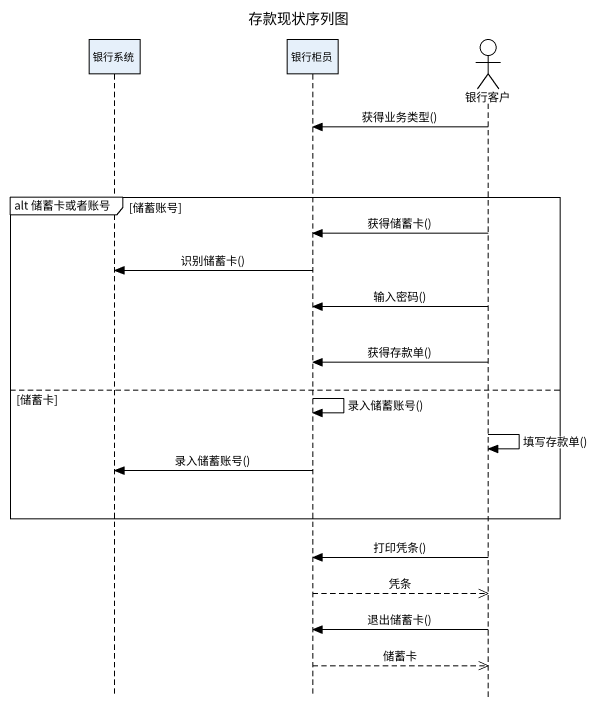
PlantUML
@startuml
title 存款现状序列图
hide footbox
participant 银行系统
participant 银行柜员
actor 银行客户

银行客户 -> 银行柜员 : 获得业务类型()
group alt 储蓄卡或者账号 [储蓄账号]
  银行客户 -> 银行柜员 : 获得储蓄卡()
  银行柜员 -> 银行系统 : 识别储蓄卡()
  银行客户 -> 银行柜员 : 输入密码()
  银行客户 -> 银行柜员 : 获得存款单()
else 储蓄卡
  银行柜员 -> 银行柜员 : 录入储蓄账号()
  银行客户 -> 银行客户 : 填写存款单()
  银行柜员 -> 银行系统 : 录入储蓄账号()
end
银行客户 -> 银行柜员 : 打印凭条()
银行柜员 -->> 银行客户 : 凭条
银行客户 -> 银行柜员 : 退出储蓄卡()
银行柜员 -->> 银行客户 : 储蓄卡
@enduml
